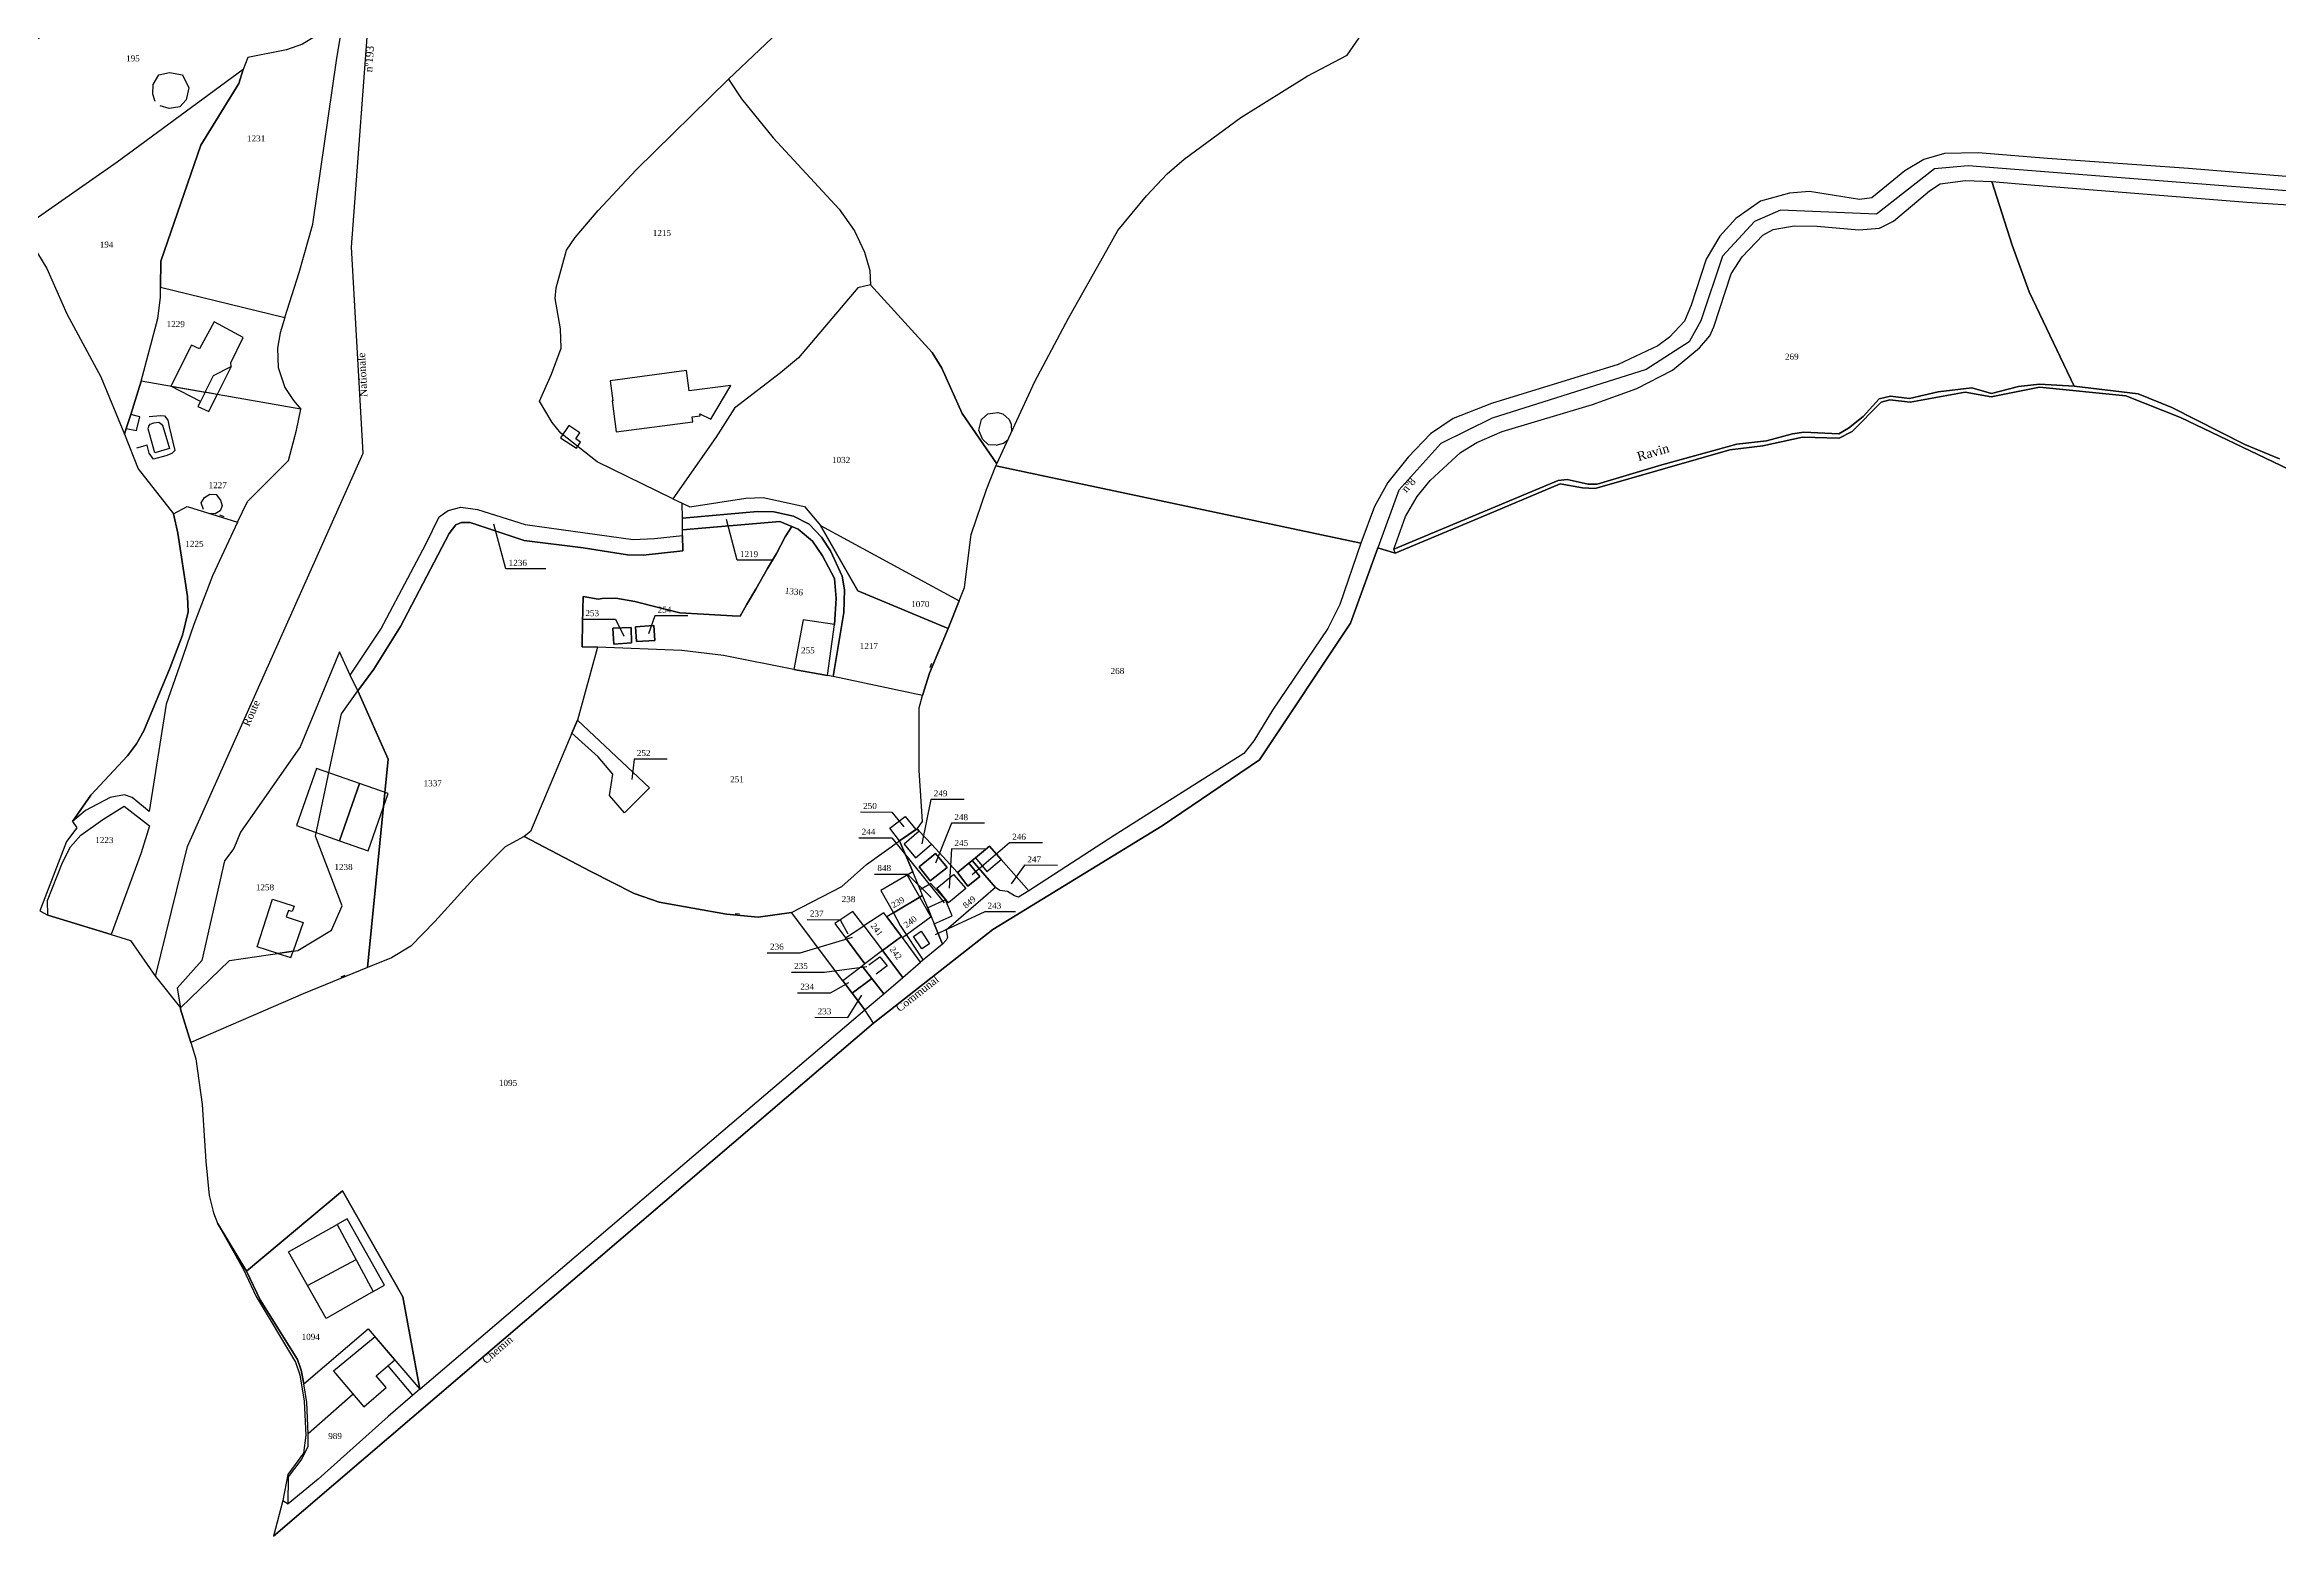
# Model space of a CAD drawing. Extents: x 1206804 to 1210977, y 6152742 to 6157901.
# Drawn here: x 1207982 to 1208721, y 6154764 to 6155257 of the extents above; entities that cross this region are included whole.
import ezdxf

# ---------------------------------------------------------------- set-up
doc = ezdxf.new("R2010")
doc.units = 0
doc.linetypes.add('CONTINU', pattern=[0])
doc.layers.get('0').update_dxf_attribs({"linetype": 'CONTINU'})
for name, color, linetype in [('1LIEUDIT', 7, 'CONTINU'), ('1PARCELLE', 7, 'CONTINU'), ('1SUBDSECT', 7, 'CONTINU'), ('1TRONFLUV', 7, 'CONTINU'), ('1TROUPARCELLE', 7, 'CONTINU'), ('1ZONCOMM', 7, 'CONTINU'), ('3BATIDUR', 7, 'CONTINU'), ('3BATILEGER', 7, 'CONTINU'), ('3CHEMIN', 7, 'CONTINU'), ('3FISCLINE', 7, 'CONTINUOUS'), ('3FLECHEPAR', 7, 'CONTINU'), ('3MURNONMI', 7, 'CONTINU'), ('3PARCELLETEX', 7, 'CONTINU'), ('3PISCINE', 7, 'CONTINUOUS'), ('3TOPOLINE', 7, 'CONTINU'), ('3TRONFLUVTEX', 7, 'CONTINU'), ('3ZONCOMMTEX', 7, 'CONTINU')]:
    doc.layers.add(name, color=color, linetype=linetype)
doc.styles.get("Standard").update_dxf_attribs({"font": 'Times New Roman'})

# ---------------------------------------------------------------- blocks, each defined once
blk = doc.blocks.new('MURNOMI')
blk.add_line((-0.75, 0.5), (0.75, 0.5))

msp = doc.modelspace()

# ---------------------------------------------------------------- linework, layer by layer
at = {"layer": '1LIEUDIT'}
for points in [[(1207978.28, 6155190.25), (1207982.94, 6155182.61), (1207989.59, 6155167.64), (1208000.77, 6155146.79), (1208008.6, 6155127.83), (1208013.1, 6155116.4), (1208024.79, 6155101.55), (1208026.23, 6155095.19), (1208029.43, 6155074.21), (1208029.66, 6155069.19), (1208027.75, 6155061.43), (1208023.64, 6155050.73), (1208015.01, 6155029.85), (1208012.52, 6155025.52), (1208009.62, 6155021.56), (1207997.44, 6155008.64), (1207991.36, 6154999.87), (1207992.88, 6154997.83), (1207989.42, 6154993.31), (1207980.63, 6154970.38), (1207983.28, 6154968.92), (1208004.2, 6154962.6), (1208010.52, 6154960.58), (1208018.87, 6154948.7), (1208027.05, 6154938.36), (1208027.12, 6154937.84), (1208030.54, 6154926.89), (1208032.14, 6154921.49), (1208034.23, 6154906.33), (1208035.5, 6154887.58), (1208036.55, 6154876.26), (1208037.95, 6154870.54), (1208039.27, 6154867.13), (1208047.86, 6154851.84), (1208052.08, 6154842.97), (1208065.13, 6154821.28), (1208066.57, 6154817.09), (1208067.95, 6154808.35), (1208068.56, 6154797.06), (1208067.77, 6154791.2), (1208062.52, 6154784.06), (1208060.92, 6154775.54), (1208057.79, 6154763.69), (1208088.37, 6154789.85), (1208209.95, 6154893.83), (1208256.11, 6154933.28), (1208253.19, 6154937.68), (1208253.19, 6154937.68), (1208249.03, 6154943.19), (1208245.98, 6154947.26), (1208228.99, 6154969.85), (1208245.64, 6154978.44), (1208253.76, 6154985.71), (1208264.63, 6154993.53), (1208270.46, 6154997.51), (1208272.28, 6154999.85), (1208271.19, 6155016.74), (1208271.17, 6155037.5), (1208272.24, 6155041.52), (1208274.57, 6155048.86), (1208280.73, 6155063.66), (1208284.42, 6155072.75), (1208286.19, 6155077.16), (1208288.36, 6155094.71), (1208293.47, 6155109.62), (1208296.55, 6155117.42), (1208296.84, 6155118.09), (1208309.39, 6155145.32), (1208320.49, 6155166.23), (1208333.14, 6155188.69), (1208336.85, 6155195.15), (1208346.33, 6155206.68), (1208353.15, 6155213.92), (1208358.78, 6155218.78), (1208377.49, 6155232.56), (1208399.34, 6155246.22), (1208412.56, 6155253.13), (1208429.98, 6155278.34)], [(1208731.43, 6155112.52), (1208687.99, 6155133.33), (1208669.87, 6155140.5), (1208641.4, 6155143.42), (1208625.36, 6155140.17), (1208616.82, 6155141.79), (1208598.62, 6155138.5), (1208591.92, 6155139.21), (1208589.01, 6155138.43), (1208579.51, 6155128.79), (1208575.12, 6155126.51), (1208563.08, 6155126.84), (1208549.91, 6155123.99), (1208539.07, 6155122.65), (1208494.51, 6155109.95), (1208490.33, 6155110.12), (1208482.93, 6155111.49), (1208456.83, 6155100.4), (1208428.43, 6155088.54), (1208422.74, 6155090.33), (1208413.66, 6155065.39), (1208383.64, 6155020.26), (1208351.47, 6154998.44), (1208295.51, 6154964.25), (1208256.11, 6154933.28), (1208253.19, 6154937.68), (1208253.19, 6154937.68), (1208249.03, 6154943.19), (1208245.98, 6154947.26), (1208228.99, 6154969.85), (1208245.64, 6154978.44), (1208253.76, 6154985.71), (1208264.63, 6154993.53), (1208270.46, 6154997.51), (1208272.28, 6154999.85), (1208271.19, 6155016.74), (1208271.17, 6155037.5), (1208272.24, 6155041.52), (1208274.57, 6155048.86), (1208280.73, 6155063.66), (1208284.42, 6155072.75), (1208286.19, 6155077.16), (1208288.36, 6155094.71), (1208293.47, 6155109.62), (1208296.55, 6155117.42), (1208296.84, 6155118.09), (1208309.39, 6155145.32), (1208320.49, 6155166.23), (1208333.14, 6155188.69), (1208336.85, 6155195.15), (1208346.33, 6155206.68), (1208353.15, 6155213.92), (1208358.78, 6155218.78), (1208377.49, 6155232.56), (1208399.34, 6155246.22), (1208412.56, 6155253.13), (1208429.98, 6155278.34)]]:
    msp.add_lwpolyline(points, dxfattribs=at)
at = {"layer": '1PARCELLE'}
for points in [[(1207958.59, 6155197.51), (1207934.67, 6155233.15), (1207955.87, 6155244.46), (1207981.29, 6155259.39), (1208031.99, 6155289.76), (1208044.87, 6155298.4), (1208048.54, 6155301.31), (1208061.27, 6155295.91), (1208067.81, 6155291.94), (1208074.14, 6155286.13), (1208077.29, 6155280.96), (1208079.97, 6155274.75), (1208081.32, 6155269.32), (1208081.27, 6155267.32), (1208073.15, 6155260.23), (1208067.43, 6155256.79), (1208062.09, 6155254.92), (1208049.32, 6155252.35), (1208047.8, 6155248.43), (1208006.16, 6155217.71), (1207973.28, 6155194.71), (1207967.7, 6155197.61), (1207964, 6155198.48), (1207958.59, 6155197.51)], [(1208081.27, 6155267.32), (1208073.15, 6155260.23), (1208067.43, 6155256.79), (1208062.09, 6155254.92), (1208049.32, 6155252.35), (1208047.8, 6155248.43), (1208046.32, 6155243.79), (1208033.84, 6155223.32), (1208020.6, 6155185.05), (1208020.52, 6155176.44), (1208061.62, 6155166.47), (1208066.25, 6155181.27), (1208070.84, 6155197.29), (1208078.61, 6155251.39), (1208081.27, 6155267.32)], [(1208047.8, 6155248.43), (1208006.16, 6155217.71), (1207973.28, 6155194.71), (1207975.85, 6155192.61), (1207978.28, 6155190.25), (1207982.94, 6155182.61), (1207989.59, 6155167.64), (1208000.77, 6155146.79), (1208008.6, 6155127.83), (1208009.15, 6155129.78), (1208010.64, 6155134.37), (1208014.13, 6155145.43), (1208019.64, 6155166.1), (1208020.44, 6155173.01), (1208020.52, 6155176.44), (1208020.6, 6155185.05), (1208033.84, 6155223.32), (1208046.32, 6155243.79), (1208047.8, 6155248.43)], [(1208255.13, 6155177.23), (1208250.92, 6155176.24), (1208231.25, 6155153.09), (1208225.36, 6155148.17), (1208210.1, 6155136.49), (1208203.96, 6155126.73), (1208189.73, 6155106.52), (1208164.74, 6155118.73), (1208152.72, 6155128.17), (1208149.91, 6155131.7), (1208145.74, 6155138.73), (1208149.71, 6155147.67), (1208152.88, 6155156.26), (1208152.7, 6155162.67), (1208150.91, 6155172.71), (1208151.2, 6155176.28), (1208154.65, 6155188.65), (1208157.52, 6155192.83), (1208165.12, 6155201.82), (1208177.64, 6155215.19), (1208208.16, 6155245.23), (1208212.51, 6155238.7), (1208222.98, 6155225.83), (1208244.79, 6155202.19), (1208249.83, 6155195.07), (1208253.11, 6155187.97), (1208254.82, 6155181.99), (1208255.13, 6155177.23)], [(1208652.84, 6155143.73), (1208641.32, 6155144.41), (1208634.47, 6155143.64), (1208625.55, 6155141.34), (1208618.95, 6155143.19), (1208607.91, 6155141.85), (1208598.37, 6155139.63), (1208592.07, 6155140.45), (1208588.38, 6155139.51), (1208583.09, 6155133.74), (1208578.25, 6155129.84), (1208575.06, 6155127.98), (1208563.49, 6155128.49), (1208559.79, 6155127.96), (1208551.12, 6155125.69), (1208541.39, 6155124.55), (1208516.6, 6155117.7), (1208495.17, 6155111.35), (1208492.22, 6155111.3), (1208485.24, 6155112.86), (1208482.32, 6155112.53), (1208428.06, 6155089.83), (1208431.91, 6155100.7), (1208435.69, 6155107.31), (1208440.04, 6155112.52), (1208449.99, 6155121.79), (1208455.43, 6155125.13), (1208463.79, 6155128.75), (1208493.71, 6155137.64), (1208508.36, 6155142.96), (1208520.05, 6155149.03), (1208529, 6155156.39), (1208532.4, 6155160.39), (1208533.77, 6155163.29), (1208539.44, 6155180.89), (1208543.09, 6155186.51), (1208549.92, 6155193.62), (1208553.34, 6155195.55), (1208560.29, 6155196.76), (1208567.87, 6155196.61), (1208581.63, 6155195.44), (1208588.49, 6155195.94), (1208593.15, 6155198.22), (1208605.06, 6155208.32), (1208608.54, 6155210.56), (1208616.89, 6155211.67), (1208625.58, 6155211.34), (1208632.3, 6155190.3), (1208637.93, 6155174.9), (1208652.84, 6155143.73)], [(1208020.52, 6155176.44), (1208061.62, 6155166.47), (1208060, 6155161.32), (1208059.2, 6155156.33), (1208059.42, 6155149.91), (1208061.54, 6155143.34), (1208064.38, 6155138.98), (1208066.87, 6155136.18), (1208014.13, 6155145.43), (1208019.64, 6155166.1), (1208020.44, 6155173.01), (1208020.52, 6155176.44)], [(1208284.42, 6155072.75), (1208286.19, 6155077.16), (1208288.36, 6155094.71), (1208293.47, 6155109.62), (1208296.55, 6155117.42), (1208296.84, 6155118.09), (1208285.33, 6155134.75), (1208278.67, 6155149.7), (1208275.48, 6155154.91), (1208255.13, 6155177.23), (1208250.92, 6155176.24), (1208231.25, 6155153.09), (1208225.36, 6155148.17), (1208210.1, 6155136.49), (1208203.96, 6155126.73), (1208189.73, 6155106.52), (1208192.89, 6155105.06), (1208195.41, 6155103.87), (1208213.92, 6155106.75), (1208219.62, 6155106.98), (1208233.26, 6155103.93), (1208238.58, 6155097.68), (1208284.42, 6155072.75)], [(1208024.79, 6155101.55), (1208029.29, 6155103.99), (1208045.91, 6155098.79), (1208049.24, 6155105.63), (1208062.74, 6155119.17), (1208065.37, 6155129.22), (1208066.87, 6155136.18), (1208014.13, 6155145.43), (1208010.64, 6155134.37), (1208009.15, 6155129.78), (1208008.6, 6155127.83), (1208013.1, 6155116.4), (1208024.79, 6155101.55)], [(1208287.61, 6154986.1), (1208283.89, 6154983), (1208275.19, 6154992.4), (1208271.21, 6154996.7), (1208270.46, 6154997.51), (1208272.28, 6154999.85), (1208271.19, 6155016.74), (1208271.17, 6155037.5), (1208272.24, 6155041.52), (1208274.57, 6155048.86), (1208280.73, 6155063.66), (1208284.42, 6155072.75), (1208286.19, 6155077.16), (1208288.36, 6155094.71), (1208293.47, 6155109.62), (1208296.55, 6155117.42), (1208417.16, 6155091.81), (1208410.19, 6155071.58), (1208406.24, 6155063.71), (1208387.95, 6155036.63), (1208381.73, 6155026.52), (1208378.46, 6155022.35), (1208335.64, 6154995.25), (1208307.36, 6154976.98), (1208298.24, 6154987.34), (1208294.36, 6154991.74), (1208289.73, 6154987.87), (1208288.66, 6154986.98), (1208287.61, 6154986.1)], [(1208024.79, 6155101.55), (1208029.29, 6155103.99), (1208045.91, 6155098.79), (1208037.7, 6155081.01), (1208031.53, 6155064.94), (1208026.75, 6155051.18), (1208022.38, 6155038.66), (1208016.78, 6155003.24), (1208011.15, 6155007.84), (1208008.58, 6155008.68), (1208003.87, 6155007.87), (1207995.73, 6155003.55), (1207991.36, 6154999.87), (1207997.44, 6155008.64), (1208009.62, 6155021.56), (1208012.52, 6155025.52), (1208015.01, 6155029.85), (1208023.64, 6155050.73), (1208027.75, 6155061.43), (1208029.66, 6155069.19), (1208029.43, 6155074.21), (1208026.23, 6155095.19), (1208024.79, 6155101.55)], [(1208085.69, 6155043.02), (1208083.15, 6155048.24), (1208093.3, 6155063.44), (1208108.18, 6155091.55), (1208112.57, 6155100.54), (1208115.59, 6155102.69), (1208119.75, 6155103.76), (1208125.25, 6155102.97), (1208140.93, 6155098.06), (1208176.64, 6155093.1), (1208183.75, 6155093.36), (1208192.98, 6155094.34), (1208193.13, 6155089.33), (1208179.96, 6155087.88), (1208174.78, 6155088.04), (1208160.19, 6155090.35), (1208140.65, 6155092.73), (1208122.8, 6155098.65), (1208119.98, 6155098.74), (1208118.1, 6155097.95), (1208115.82, 6155095.07), (1208099.81, 6155064.29), (1208090.94, 6155050.25), (1208085.69, 6155043.02)], [(1208280.73, 6155063.66), (1208274.57, 6155048.86), (1208272.24, 6155041.52), (1208242.71, 6155047.77), (1208246.32, 6155068.91), (1208246.54, 6155076.41), (1208245.73, 6155080.98), (1208241.84, 6155089.28), (1208238.9, 6155093.82), (1208234.81, 6155098.13), (1208229.63, 6155100.83), (1208223.12, 6155102.18), (1208217.75, 6155102.32), (1208192.98, 6155100.15), (1208192.89, 6155105.06), (1208195.41, 6155103.87), (1208213.92, 6155106.75), (1208219.62, 6155106.98), (1208233.26, 6155103.93), (1208238.58, 6155097.68), (1208250.87, 6155076.06), (1208280.73, 6155063.66)], [(1208243.23, 6155064.93), (1208243.76, 6155073.58), (1208243.18, 6155080.18), (1208239.28, 6155087.69), (1208235.97, 6155092.55), (1208231.15, 6155096.51), (1208229.14, 6155097.37), (1208225.16, 6155099.07), (1208192.98, 6155096.22), (1208192.98, 6155100.15), (1208217.75, 6155102.32), (1208223.12, 6155102.18), (1208229.63, 6155100.83), (1208234.81, 6155098.13), (1208238.9, 6155093.82), (1208241.84, 6155089.28), (1208245.73, 6155080.98), (1208246.54, 6155076.41), (1208246.32, 6155068.91), (1208242.71, 6155047.77), (1208240.88, 6155048.15), (1208243.23, 6155064.93)], [(1208095.7, 6155020.47), (1208085.69, 6155043.02), (1208090.94, 6155050.25), (1208099.81, 6155064.29), (1208115.82, 6155095.07), (1208118.1, 6155097.95), (1208119.98, 6155098.74), (1208122.8, 6155098.65), (1208140.65, 6155092.73), (1208160.19, 6155090.35), (1208174.78, 6155088.04), (1208179.96, 6155087.88), (1208193.13, 6155089.33), (1208192.98, 6155094.34), (1208192.98, 6155096.22), (1208225.16, 6155099.07), (1208229.14, 6155097.37), (1208226.88, 6155093.95), (1208224.05, 6155088.42), (1208221.09, 6155083.48), (1208217.24, 6155076.67), (1208214.14, 6155071.51), (1208212.03, 6155067.78), (1208209.39, 6155067.86), (1208199.96, 6155068.36), (1208192.12, 6155068.85), (1208184.6, 6155070.71), (1208177.18, 6155072.54), (1208170.98, 6155073.67), (1208166.39, 6155073.57), (1208165.07, 6155073.31), (1208160.16, 6155074.22), (1208159.95, 6155065.39), (1208159.79, 6155058.4), (1208159.78, 6155057.6), (1208164.89, 6155057.46), (1208158.23, 6155033.35), (1208156.35, 6155029.03), (1208142.7, 6154996.55), (1208140.67, 6154994.95), (1208134.4, 6154991.49), (1208124, 6154981), (1208111.09, 6154966.84), (1208103.24, 6154958.73), (1208096.79, 6154954.82), (1208088.87, 6154951.63), (1208095.7, 6155020.47)], [(1208206.54, 6155054.73), (1208192.79, 6155056.44), (1208164.89, 6155057.46), (1208159.78, 6155057.6), (1208159.79, 6155058.4), (1208159.95, 6155065.39), (1208160.16, 6155074.22), (1208165.07, 6155073.31), (1208166.39, 6155073.57), (1208170.98, 6155073.67), (1208177.18, 6155072.54), (1208184.6, 6155070.71), (1208192.12, 6155068.85), (1208199.96, 6155068.36), (1208209.39, 6155067.86), (1208212.03, 6155067.78), (1208214.14, 6155071.51), (1208217.24, 6155076.67), (1208221.09, 6155083.48), (1208224.05, 6155088.42), (1208226.88, 6155093.95), (1208229.14, 6155097.37), (1208231.15, 6155096.51), (1208235.97, 6155092.55), (1208239.28, 6155087.69), (1208243.18, 6155080.18), (1208243.76, 6155073.58), (1208243.23, 6155064.93), (1208232.86, 6155066.49), (1208229.79, 6155050.09), (1208206.54, 6155054.73)], [(1208284.42, 6155072.75), (1208280.73, 6155063.66), (1208250.87, 6155076.06), (1208238.58, 6155097.68), (1208284.42, 6155072.75)], [(1208243.23, 6155064.93), (1208232.86, 6155066.49), (1208229.79, 6155050.09), (1208240.88, 6155048.15), (1208243.23, 6155064.93)], [(1208176.07, 6155058.89), (1208175.99, 6155064.02), (1208169.93, 6155063.82), (1208170.26, 6155058.48), (1208176.07, 6155058.89)], [(1208183.81, 6155059.75), (1208183.48, 6155064.65), (1208177.44, 6155064.17), (1208177.76, 6155059.35), (1208183.81, 6155059.75)], [(1208085.69, 6155043.02), (1208083.15, 6155048.24), (1208079.59, 6155055.99), (1208066.68, 6155024.52), (1208046.87, 6154996.4), (1208044.71, 6154990.96), (1208041.66, 6154986.86), (1208034.14, 6154953.97), (1208025.98, 6154944.77), (1208027.05, 6154938.36), (1208043.3, 6154953.97), (1208065.85, 6154957.27), (1208077.02, 6154964.03), (1208080.51, 6154972.02), (1208071.72, 6154995.03), (1208076.81, 6155019.2), (1208080.3, 6155035.46), (1208085.69, 6155043.02)], [(1208228.99, 6154969.85), (1208245.64, 6154978.44), (1208253.76, 6154985.71), (1208264.63, 6154993.53), (1208261.51, 6154997.66), (1208266.51, 6155001.52), (1208270.09, 6154997.25), (1208270.46, 6154997.51), (1208272.28, 6154999.85), (1208271.19, 6155016.74), (1208271.17, 6155037.5), (1208272.24, 6155041.52), (1208242.71, 6155047.77), (1208240.88, 6155048.15), (1208229.79, 6155050.09), (1208206.54, 6155054.73), (1208192.79, 6155056.44), (1208164.89, 6155057.46), (1208158.23, 6155033.35), (1208182.06, 6155010.99), (1208173.78, 6155002.71), (1208168.85, 6155008.48), (1208169.98, 6155015.52), (1208165.05, 6155021.23), (1208156.35, 6155029.03), (1208142.7, 6154996.55), (1208140.67, 6154994.95), (1208162.7, 6154983.41), (1208177.04, 6154976.14), (1208185.24, 6154973.28), (1208207.51, 6154969.26), (1208218.02, 6154968.27), (1208228.99, 6154969.85)], [(1208085.69, 6155043.02), (1208095.7, 6155020.47), (1208088.87, 6154951.63), (1208067.67, 6154942.91), (1208030.54, 6154926.89), (1208027.12, 6154937.84), (1208027.05, 6154938.36), (1208043.3, 6154953.97), (1208065.85, 6154957.27), (1208077.02, 6154964.03), (1208080.51, 6154972.02), (1208071.72, 6154995.03), (1208076.81, 6155019.2), (1208080.3, 6155035.46), (1208085.69, 6155043.02)], [(1208156.35, 6155029.03), (1208158.23, 6155033.35), (1208182.06, 6155010.99), (1208173.78, 6155002.71), (1208168.85, 6155008.48), (1208169.98, 6155015.52), (1208165.05, 6155021.23), (1208156.35, 6155029.03)], [(1207983.28, 6154968.92), (1207983.15, 6154973.74), (1207988.09, 6154986.29), (1207990.72, 6154991.56), (1207994.16, 6154995.32), (1208001.44, 6155000.6), (1208008.52, 6155005), (1208016.8, 6154998.44), (1208014.15, 6154989.54), (1208004.2, 6154962.6), (1207983.28, 6154968.92)], [(1208264.63, 6154993.53), (1208261.51, 6154997.66), (1208266.51, 6155001.52), (1208270.09, 6154997.25), (1208264.63, 6154993.53)], [(1208106.15, 6154812.32), (1208190.74, 6154884.48), (1208253.19, 6154937.68), (1208249.03, 6154943.19), (1208245.98, 6154947.26), (1208228.99, 6154969.85), (1208218.02, 6154968.27), (1208207.51, 6154969.26), (1208185.24, 6154973.28), (1208177.04, 6154976.14), (1208162.7, 6154983.41), (1208140.67, 6154994.95), (1208134.4, 6154991.49), (1208124, 6154981), (1208111.09, 6154966.84), (1208103.24, 6154958.73), (1208096.79, 6154954.82), (1208088.87, 6154951.63), (1208067.67, 6154942.91), (1208030.54, 6154926.89), (1208032.14, 6154921.49), (1208034.23, 6154906.33), (1208035.5, 6154887.58), (1208036.55, 6154876.26), (1208037.95, 6154870.54), (1208039.27, 6154867.13), (1208048.91, 6154851.28), (1208080.67, 6154877.84), (1208100.54, 6154842.8), (1208106.15, 6154812.32)], [(1208246.86, 6154961.44), (1208253.26, 6154952.85), (1208252.34, 6154952.13), (1208245.98, 6154947.26), (1208228.99, 6154969.85), (1208245.64, 6154978.44), (1208253.76, 6154985.71), (1208264.63, 6154993.53), (1208269.08, 6154983.21), (1208258.49, 6154977.04), (1208262.72, 6154969.73), (1208260.53, 6154968.42), (1208259.49, 6154969.71), (1208252.87, 6154965.38), (1208249.27, 6154970.14), (1208243.33, 6154966.18), (1208246.86, 6154961.44)], [(1208276.16, 6154966.06), (1208282.1, 6154968.76), (1208279.82, 6154973.99), (1208275.05, 6154979.44), (1208271.47, 6154977.41), (1208269.08, 6154983.21), (1208264.63, 6154993.53), (1208270.09, 6154997.25), (1208270.46, 6154997.51), (1208271.21, 6154996.7), (1208266.18, 6154992.44), (1208269.94, 6154987.93), (1208275.19, 6154992.4), (1208283.89, 6154983), (1208287.26, 6154978.52), (1208291.2, 6154981.71), (1208287.61, 6154986.1), (1208288.66, 6154986.98), (1208296.44, 6154978.05), (1208280.05, 6154963.98), (1208280.52, 6154961.54), (1208280.13, 6154960.63), (1208278.85, 6154959.39), (1208276.16, 6154966.06)], [(1208271.21, 6154996.7), (1208266.18, 6154992.44), (1208269.94, 6154987.93), (1208275.19, 6154992.4), (1208271.21, 6154996.7)], [(1208288.66, 6154986.98), (1208289.73, 6154987.87), (1208294.36, 6154991.74), (1208298.24, 6154987.34), (1208307.36, 6154976.98), (1208303.94, 6154974.85), (1208302.64, 6154975.29), (1208300.37, 6154976.75), (1208297.85, 6154977.13), (1208296.44, 6154978.05), (1208288.66, 6154986.98)], [(1208280.43, 6154984.72), (1208276.56, 6154989.32), (1208271.17, 6154984.87), (1208274.84, 6154980.32), (1208280.43, 6154984.72)], [(1208287.61, 6154986.1), (1208291.2, 6154981.71), (1208287.26, 6154978.52), (1208283.89, 6154983), (1208287.61, 6154986.1)], [(1208262.72, 6154969.73), (1208272.27, 6154975.48), (1208271.47, 6154977.41), (1208269.08, 6154983.21), (1208258.49, 6154977.04), (1208262.72, 6154969.73)], [(1208274.01, 6154971.35), (1208272.27, 6154975.48), (1208271.47, 6154977.41), (1208275.05, 6154979.44), (1208279.82, 6154973.99), (1208274.01, 6154971.35)], [(1208277.06, 6154977.91), (1208282.55, 6154982.42), (1208286.57, 6154977.7), (1208280.84, 6154973.03), (1208277.06, 6154977.91)], [(1208246.86, 6154961.44), (1208252.87, 6154965.38), (1208249.27, 6154970.14), (1208243.33, 6154966.18), (1208246.86, 6154961.44)], [(1208252.87, 6154965.38), (1208259.05, 6154957.21), (1208265.3, 6154961.9), (1208260.53, 6154968.42), (1208259.49, 6154969.71), (1208252.87, 6154965.38)], [(1208265.66, 6154961.51), (1208275.18, 6154968.55), (1208274.01, 6154971.35), (1208272.27, 6154975.48), (1208262.72, 6154969.73), (1208260.53, 6154968.42), (1208265.3, 6154961.9), (1208265.66, 6154961.51)], [(1208275.18, 6154968.55), (1208276.16, 6154966.06), (1208282.1, 6154968.76), (1208279.82, 6154973.99), (1208274.01, 6154971.35), (1208275.18, 6154968.55)], [(1208246.86, 6154961.44), (1208252.87, 6154965.38), (1208259.05, 6154957.21), (1208253.26, 6154952.85), (1208246.86, 6154961.44)], [(1208259.05, 6154957.21), (1208265.74, 6154948.35), (1208271.66, 6154953.36), (1208265.66, 6154961.51), (1208265.3, 6154961.9), (1208259.05, 6154957.21)], [(1208271.66, 6154953.36), (1208265.66, 6154961.51), (1208275.18, 6154968.55), (1208276.16, 6154966.06), (1208278.85, 6154959.39), (1208271.66, 6154953.36)], [(1208259.05, 6154957.21), (1208253.26, 6154952.85), (1208252.34, 6154952.13), (1208255.56, 6154948.05), (1208259.51, 6154942.99), (1208265.74, 6154948.35), (1208259.05, 6154957.21)], [(1208252.34, 6154952.13), (1208245.98, 6154947.26), (1208249.03, 6154943.19), (1208255.56, 6154948.05), (1208252.34, 6154952.13)], [(1208259.51, 6154942.99), (1208255.56, 6154948.05), (1208249.03, 6154943.19), (1208253.19, 6154937.68), (1208259.51, 6154942.99)], [(1208067.9, 6154814.06), (1208089.13, 6154832.26), (1208106.15, 6154812.32), (1208100.54, 6154842.8), (1208080.67, 6154877.84), (1208048.91, 6154851.28), (1208053.47, 6154841.78), (1208065.77, 6154822.16), (1208066.94, 6154818.59), (1208067.9, 6154814.06)], [(1208067.9, 6154814.06), (1208089.13, 6154832.26), (1208106.15, 6154812.32), (1208095.72, 6154803.33), (1208072.55, 6154782.57), (1208062.68, 6154774.46), (1208062.79, 6154783.33), (1208067, 6154788.89), (1208069.3, 6154793.42), (1208069.3, 6154797.59), (1208068.87, 6154807.86), (1208067.9, 6154814.06)]]:
    msp.add_lwpolyline(points, close=True, dxfattribs=at)
for points in [[(1208238.91, 6155274.33), (1208208.16, 6155245.23), (1208212.51, 6155238.7), (1208222.98, 6155225.83), (1208244.79, 6155202.19), (1208249.83, 6155195.07), (1208253.11, 6155187.97), (1208254.82, 6155181.99), (1208255.13, 6155177.23), (1208255.13, 6155177.23), (1208275.48, 6155154.91), (1208278.67, 6155149.7), (1208285.33, 6155134.75), (1208296.84, 6155118.09), (1208309.39, 6155145.32), (1208320.49, 6155166.23), (1208333.14, 6155188.69), (1208336.85, 6155195.15), (1208346.33, 6155206.68), (1208353.15, 6155213.92), (1208358.78, 6155218.78), (1208377.49, 6155232.56), (1208399.34, 6155246.22), (1208412.56, 6155253.13), (1208429.98, 6155278.34)], [(1208729.63, 6155212.46), (1208690.6, 6155215.69), (1208643.97, 6155219.02), (1208621.07, 6155220.87), (1208609.98, 6155220.63), (1208603.15, 6155218.59), (1208596.82, 6155214.86), (1208585.91, 6155205.96), (1208581.93, 6155205.41), (1208565.36, 6155208.01), (1208558.76, 6155207.52), (1208549.15, 6155204.87), (1208540.98, 6155199.13), (1208535.68, 6155193.27), (1208531.16, 6155185.73), (1208526.3, 6155170.45), (1208524.08, 6155165.18), (1208519.08, 6155159.98), (1208515.22, 6155157.05), (1208502.18, 6155150.91), (1208460.28, 6155138.04), (1208447.61, 6155133.02), (1208440.08, 6155128), (1208432.78, 6155120.27), (1208426.01, 6155111.9), (1208421.63, 6155104), (1208417.16, 6155091.81), (1208417.16, 6155091.81), (1208296.55, 6155117.42), (1208296.84, 6155118.09), (1208309.39, 6155145.32), (1208320.49, 6155166.23), (1208333.14, 6155188.69), (1208336.85, 6155195.15), (1208346.33, 6155206.68), (1208353.15, 6155213.92), (1208358.78, 6155218.78), (1208377.49, 6155232.56), (1208399.34, 6155246.22), (1208412.56, 6155253.13), (1208429.98, 6155278.34)], [(1208720.68, 6155119.69), (1208709.18, 6155124.47), (1208685.1, 6155136.74), (1208673.96, 6155141.24), (1208652.84, 6155143.73), (1208652.84, 6155143.73), (1208637.93, 6155174.9), (1208632.3, 6155190.3), (1208625.58, 6155211.34), (1208638.46, 6155210.22), (1208709.89, 6155204.55), (1208747.88, 6155202.07)]]:
    msp.add_lwpolyline(points, dxfattribs=at)
at = {"layer": '1SUBDSECT'}
msp.add_lwpolyline([(1207978.28, 6155190.25), (1207982.94, 6155182.61), (1207989.59, 6155167.64), (1208000.77, 6155146.79), (1208008.6, 6155127.83), (1208013.1, 6155116.4), (1208024.79, 6155101.55), (1208026.23, 6155095.19), (1208029.43, 6155074.21), (1208029.66, 6155069.19), (1208027.75, 6155061.43), (1208023.64, 6155050.73), (1208015.01, 6155029.85), (1208012.52, 6155025.52), (1208009.62, 6155021.56), (1207997.44, 6155008.64), (1207991.36, 6154999.87), (1207992.88, 6154997.83), (1207989.42, 6154993.31), (1207980.63, 6154970.38), (1207983.28, 6154968.92), (1208004.2, 6154962.6), (1208010.52, 6154960.58), (1208018.87, 6154948.7), (1208027.05, 6154938.36), (1208027.12, 6154937.84), (1208030.54, 6154926.89), (1208032.14, 6154921.49), (1208034.23, 6154906.33), (1208035.5, 6154887.58), (1208036.55, 6154876.26), (1208037.95, 6154870.54), (1208039.27, 6154867.13), (1208047.86, 6154851.84), (1208052.08, 6154842.97), (1208065.13, 6154821.28), (1208066.57, 6154817.09), (1208067.95, 6154808.35), (1208068.56, 6154797.06), (1208067.77, 6154791.2), (1208062.52, 6154784.06), (1208060.92, 6154775.54), (1208057.79, 6154763.69), (1208088.37, 6154789.85), (1208209.95, 6154893.83), (1208256.11, 6154933.28), (1208295.51, 6154964.25), (1208351.47, 6154998.44), (1208383.64, 6155020.26), (1208413.66, 6155065.39), (1208422.74, 6155090.33), (1208428.43, 6155088.54), (1208456.83, 6155100.4), (1208482.93, 6155111.49), (1208490.33, 6155110.12), (1208494.51, 6155109.95), (1208539.07, 6155122.65), (1208549.91, 6155123.99), (1208563.08, 6155126.84), (1208575.12, 6155126.51), (1208579.51, 6155128.79), (1208589.01, 6155138.43), (1208591.92, 6155139.21), (1208598.62, 6155138.5), (1208616.82, 6155141.79), (1208625.36, 6155140.17), (1208641.4, 6155143.42), (1208669.87, 6155140.5), (1208687.99, 6155133.33), (1208731.43, 6155112.52)], dxfattribs=at)
at = {"layer": '1TRONFLUV'}
msp.add_lwpolyline([(1208731.43, 6155112.52), (1208687.99, 6155133.33), (1208669.87, 6155140.5), (1208641.4, 6155143.42), (1208625.36, 6155140.17), (1208616.82, 6155141.79), (1208598.62, 6155138.5), (1208591.92, 6155139.21), (1208589.01, 6155138.43), (1208579.51, 6155128.79), (1208575.12, 6155126.51), (1208563.08, 6155126.84), (1208549.91, 6155123.99), (1208539.07, 6155122.65), (1208494.51, 6155109.95), (1208490.33, 6155110.12), (1208482.93, 6155111.49), (1208456.83, 6155100.4), (1208428.43, 6155088.54), (1208428.06, 6155089.83), (1208428.06, 6155089.83), (1208482.32, 6155112.53), (1208485.24, 6155112.86), (1208492.22, 6155111.3), (1208495.17, 6155111.35), (1208516.6, 6155117.7), (1208541.39, 6155124.55), (1208551.12, 6155125.69), (1208559.79, 6155127.96), (1208563.49, 6155128.49), (1208575.06, 6155127.98), (1208578.25, 6155129.84), (1208583.09, 6155133.74), (1208588.38, 6155139.51), (1208592.07, 6155140.45), (1208598.37, 6155139.63), (1208607.91, 6155141.85), (1208618.95, 6155143.19), (1208625.55, 6155141.34), (1208634.47, 6155143.64), (1208641.32, 6155144.41), (1208652.84, 6155143.73), (1208673.96, 6155141.24), (1208685.1, 6155136.74), (1208709.18, 6155124.47), (1208720.68, 6155119.69)], dxfattribs=at)
msp.add_lwpolyline([(1208048.91, 6154851.28), (1208039.27, 6154867.13), (1208047.86, 6154851.84), (1208052.08, 6154842.97), (1208065.13, 6154821.28), (1208066.57, 6154817.09), (1208067.95, 6154808.35), (1208068.56, 6154797.06), (1208067.77, 6154791.2), (1208062.52, 6154784.06), (1208060.92, 6154775.54), (1208062.68, 6154774.46), (1208062.79, 6154783.33), (1208067, 6154788.89), (1208069.3, 6154793.42), (1208069.3, 6154797.59), (1208068.87, 6154807.86), (1208067.9, 6154814.06), (1208066.94, 6154818.59), (1208065.77, 6154822.16), (1208053.47, 6154841.78), (1208048.91, 6154851.28)], close=True, dxfattribs=at)
at = {"layer": '1TROUPARCELLE'}
for points in [[(1208169.93, 6155063.82), (1208175.99, 6155064.02), (1208176.07, 6155058.89), (1208170.26, 6155058.48), (1208169.93, 6155063.82)], [(1208177.44, 6155064.17), (1208183.48, 6155064.65), (1208183.81, 6155059.75), (1208177.76, 6155059.35), (1208177.44, 6155064.17)], [(1208271.17, 6154984.87), (1208276.56, 6154989.32), (1208280.43, 6154984.72), (1208274.84, 6154980.32), (1208271.17, 6154984.87)], [(1208277.06, 6154977.91), (1208282.55, 6154982.42), (1208286.57, 6154977.7), (1208280.84, 6154973.03), (1208277.06, 6154977.91)]]:
    msp.add_lwpolyline(points, close=True, dxfattribs=at)
at = {"layer": '1ZONCOMM'}
for points in [[(1208018.87, 6154948.7), (1208029.4, 6154991.58), (1208087.44, 6155121.64), (1208083.56, 6155189.65), (1208089.9, 6155273.94), (1208080.07, 6155292.96), (1208064.9, 6155301.87), (1208023.87, 6155313.59), (1208006.71, 6155325.39), (1207999.95, 6155338.51), (1207999.71, 6155353.4), (1208008.56, 6155370.82), (1208054.5, 6155428.62), (1208131.36, 6155472.15), (1208142.35, 6155486.84), (1208142.19, 6155506.8), (1208122.12, 6155619.51), (1208110.64, 6155637.86), (1208077.36, 6155664.74), (1208070.71, 6155676.66), (1208072.2, 6155696.11)], [(1208803.06, 6155201.95), (1208617.77, 6155216.56), (1208606.71, 6155215.58), (1208587.52, 6155200.61), (1208555.78, 6155201.89), (1208547.22, 6155198.17), (1208536.63, 6155186.67), (1208529.49, 6155165.29), (1208525.59, 6155158.37), (1208511.44, 6155149.26), (1208460.46, 6155133.11), (1208443.52, 6155124.77), (1208429.67, 6155109.37), (1208422.74, 6155090.33), (1208413.66, 6155065.39), (1208383.64, 6155020.26), (1208351.47, 6154998.44), (1208295.51, 6154964.25), (1208256.11, 6154933.28), (1208209.95, 6154893.83), (1208088.37, 6154789.85), (1208057.79, 6154763.69)]]:
    msp.add_lwpolyline(points, dxfattribs=at)
at = {"layer": '3BATIDUR'}
for points in [[(1208035.21, 6155141.74), (1208037.95, 6155147.26), (1208043.86, 6155150.22), (1208043.75, 6155151.48), (1208047.83, 6155159.85), (1208038.19, 6155164.95), (1208033.35, 6155156.11), (1208030.72, 6155157.33), (1208023.88, 6155143.72), (1208035.21, 6155141.74)], [(1208169.99, 6155138.92), (1208169.76, 6155138.88), (1208171.06, 6155128.66), (1208191.31, 6155131.32), (1208196.41, 6155131.99), (1208196.21, 6155133.55), (1208198.78, 6155133.89), (1208198.68, 6155134.6), (1208202.32, 6155132.79), (1208208.95, 6155143.99), (1208195.17, 6155142.18), (1208194.29, 6155148.86), (1208169.11, 6155145.55), (1208169.99, 6155138.92)], [(1208023.88, 6155143.72), (1208035.21, 6155141.74), (1208033.66, 6155138.62), (1208023.88, 6155143.72)], [(1208010.64, 6155134.37), (1208009.15, 6155129.78), (1208012.6, 6155129.08), (1208013.68, 6155133.64), (1208010.64, 6155134.37)], [(1208159.22, 6155125.28), (1208157.71, 6155126.28), (1208159.08, 6155128.34), (1208155.41, 6155130.77), (1208152.71, 6155126.69), (1208157.89, 6155123.25), (1208159.22, 6155125.28)], [(1208086.24, 6155012.47), (1208071.98, 6155017.45), (1208065.37, 6154998.54), (1208079.64, 6154993.55), (1208086.24, 6155012.47)], [(1208059.25, 6154956.3), (1208052.38, 6154958.48), (1208057.53, 6154974.18), (1208064.64, 6154971.92), (1208063.97, 6154970.11), (1208062.76, 6154970.51), (1208062.06, 6154968.39), (1208067.64, 6154966.5), (1208064.33, 6154957.04), (1208059.25, 6154956.3)], [(1208269.26, 6154961.9), (1208271.84, 6154963.68), (1208274.57, 6154959.49), (1208272.09, 6154957.81), (1208269.26, 6154961.9)], [(1208059.25, 6154956.3), (1208063.59, 6154954.92), (1208064.33, 6154957.04), (1208059.25, 6154956.3)], [(1208090.81, 6154844.63), (1208075.21, 6154835.71), (1208062.82, 6154857.65), (1208078.87, 6154866.73), (1208090.81, 6154844.63)], [(1208091.4, 6154829.6), (1208077.66, 6154818.25), (1208087.7, 6154806.5), (1208095.04, 6154812.91), (1208091.75, 6154816.69), (1208097.89, 6154821.99), (1208091.4, 6154829.6)]]:
    msp.add_lwpolyline(points, close=True, dxfattribs=at)
at = {"layer": '3BATILEGER'}
for points in [[(1208035.21, 6155141.74), (1208037.95, 6155147.26), (1208043.86, 6155150.22), (1208039.26, 6155141.03), (1208035.21, 6155141.74)], [(1208035.21, 6155141.74), (1208033.66, 6155138.62), (1208032.85, 6155136.99), (1208036.42, 6155135.34), (1208039.26, 6155141.03), (1208035.21, 6155141.74)], [(1208086.24, 6155012.47), (1208079.64, 6154993.55), (1208089.09, 6154990.25), (1208095.7, 6155009.17), (1208086.24, 6155012.47)], [(1208090.81, 6154844.63), (1208094.46, 6154846.72), (1208082.2, 6154868.61), (1208078.87, 6154866.73), (1208090.81, 6154844.63)]]:
    msp.add_lwpolyline(points, close=True, dxfattribs=at)
at = {"layer": '3CHEMIN'}
for points in [[(1208267.23, 6154982.13), (1208275.03, 6154968.43)], [(1208262.72, 6154969.73), (1208264.91, 6154965.56), (1208272.45, 6154954.03)], [(1208095.62, 6154820.02), (1208103.8, 6154810.28)], [(1208084.17, 6154810.62), (1208069.3, 6154797.59)]]:
    msp.add_lwpolyline(points, dxfattribs=at)
at = {"layer": '3FISCLINE'}
for points in [[(1208018.72, 6155237.81), (1208017.92, 6155240.23), (1208018.05, 6155243.47), (1208019.91, 6155246.64), (1208023.48, 6155247.42), (1208027.71, 6155246.64), (1208029.89, 6155242.33), (1208029.02, 6155238.37), (1208026.92, 6155235.99), (1208023.39, 6155235.45), (1208020.4, 6155236.4)], [(1208296.61, 6155124.22), (1208294.06, 6155124.4), (1208292.05, 6155126.19), (1208290.86, 6155129.24), (1208291.75, 6155132.77), (1208293.84, 6155134.56), (1208297.19, 6155135.03), (1208298.83, 6155134.56), (1208300.91, 6155132.74), (1208301.6, 6155131.14), (1208301.7, 6155128.62)], [(1208296.61, 6155124.22), (1208299.07, 6155124.91)], [(1208299.07, 6155124.91), (1208300.55, 6155126.14)], [(1208034.74, 6155102.93), (1208033.94, 6155105.19), (1208034.99, 6155107), (1208036.81, 6155108.1), (1208038.9, 6155107.89), (1208040.35, 6155106.12), (1208040.82, 6155104.24), (1208040.23, 6155102.53), (1208038.56, 6155101.6), (1208036.62, 6155101.69)], [(1208289.73, 6154987.87), (1208293.53, 6154983.42), (1208298.24, 6154987.34)], [(1208254.52, 6154952.52), (1208258.16, 6154955.2), (1208260.55, 6154952.17), (1208257.01, 6154949.44)], [(1208069.1, 6154846.52), (1208085.14, 6154855.12)]]:
    msp.add_lwpolyline(points, dxfattribs=at)
at = {"layer": '3FLECHEPAR'}
for points in [[(1208147.83, 6155083.33), (1208134.58, 6155083.35), (1208130.6, 6155098.1)], [(1208223.08, 6155086.23), (1208211.01, 6155086.25), (1208207.56, 6155099.69)], [(1208159.96, 6155066.74), (1208170.87, 6155066.72), (1208173.58, 6155061.13)], [(1208194.77, 6155067.83), (1208183.85, 6155067.85), (1208181.69, 6155061.85)], [(1208187.87, 6155020.48), (1208176.96, 6155020.51), (1208176.23, 6155013.74)], [(1208285.99, 6155007.18), (1208275.07, 6155007.2), (1208272.02, 6154992.55)], [(1208251.74, 6155003.03), (1208262.09, 6155003.01), (1208266.05, 6154998.09)], [(1208292.78, 6154999.31), (1208281.87, 6154999.33), (1208276.56, 6154986.16)], [(1208251.23, 6154994.49), (1208262.15, 6154994.47), (1208279.38, 6154972.97)], [(1208311.92, 6154992.82), (1208301.01, 6154992.84), (1208288.73, 6154982.31)], [(1208292.82, 6154990.79), (1208281.9, 6154990.81), (1208281.03, 6154977.81)], [(1208316.93, 6154985.4), (1208306.01, 6154985.42), (1208301.56, 6154979.31)], [(1208256.44, 6154982.51), (1208267.36, 6154982.49), (1208275.08, 6154974.74)], [(1208302.97, 6154970.04), (1208292.84, 6154970.06), (1208276.47, 6154962.48)], [(1208220.98, 6154956.52), (1208231.9, 6154956.5), (1208249.12, 6154961.66)], [(1208234.12, 6154967.47), (1208245.04, 6154967.45), (1208247.61, 6154962.81)], [(1208228.94, 6154950.15), (1208239.86, 6154950.12), (1208253.83, 6154952)], [(1208231, 6154943.28), (1208241.92, 6154943.26), (1208247.94, 6154946.65)], [(1208236.7, 6154935.18), (1208247.62, 6154935.16), (1208252.26, 6154942.49)]]:
    msp.add_lwpolyline(points, dxfattribs=at)
at = {"layer": '3PISCINE'}
msp.add_lwpolyline([(1208018.62, 6155121.76), (1208016.44, 6155129.63), (1208016.62, 6155130.53), (1208017.11, 6155131.16), (1208018.27, 6155131.66), (1208019.93, 6155131.89), (1208020.8, 6155131.21), (1208021.28, 6155130.53), (1208023.42, 6155123.09), (1208018.62, 6155121.76)], close=True, dxfattribs=at)
at = {"layer": '3TOPOLINE'}
msp.add_lwpolyline([(1208016.7, 6155133.72), (1208020.52, 6155134.09), (1208021.83, 6155133.89), (1208022.96, 6155132.45), (1208023.39, 6155130.31), (1208025.18, 6155122.46), (1208024.21, 6155121.46), (1208022.21, 6155120.68), (1208018.14, 6155119.67), (1208016.71, 6155121.63), (1208016.03, 6155124.26), (1208012.57, 6155123.22)], dxfattribs=at)

# ---------------------------------------------------------------- block references
at = {"layer": '3MURNONMI'}
for p, rotation in [((1208040.54, 6155100.47), 342.7), ((1208275.57, 6155051.3), 67.5), ((1208211.04, 6154968.92), 354.7), ((1208081.04, 6154948.41), 22.4)]:
    msp.add_blockref('MURNOMI', p, dxfattribs=dict(at, rotation=rotation))

# ---------------------------------------------------------------- texts
at = {"layer": '3PARCELLETEX'}
for s, p in [('195', (1208009.12, 6155251.05)), ('1231', (1208049.07, 6155224.62)), ('194', (1208000.4, 6155189.52)), ('1215', (1208183.14, 6155193.37)), ('1229', (1208022.5, 6155163.25)), ('269', (1208557.24, 6155152.49)), ('1032', (1208242.37, 6155118.37)), ('1227', (1208036.36, 6155110.03)), ('1225', (1208028.69, 6155090.62)), ('1219', (1208211.93, 6155087.25)), ('1236', (1208135.53, 6155084.35)), ('1070', (1208268.52, 6155070.73)), ('253', (1208160.88, 6155067.74)), ('254', (1208184.76, 6155068.85)), ('1217', (1208251.52, 6155056.89)), ('255', (1208232.13, 6155055.47)), ('268', (1208334.42, 6155048.64)), ('252', (1208177.88, 6155021.51)), ('251', (1208208.7, 6155012.86)), ('250', (1208252.66, 6155004.03)), ('249', (1208275.99, 6155008.2)), ('248', (1208282.79, 6155000.33)), ('1223', (1207998.92, 6154992.75)), ('244', (1208252.16, 6154995.49)), ('245', (1208282.82, 6154991.81)), ('246', (1208301.92, 6154993.84)), ('1238', (1208077.94, 6154983.86)), ('848', (1208257.36, 6154983.51)), ('247', (1208306.93, 6154986.42)), ('1258', (1208051.99, 6154977.16)), ('237', (1208235.05, 6154968.47)), ('238', (1208245.57, 6154973.24)), ('243', (1208293.76, 6154971.06)), ('236', (1208221.9, 6154957.52)), ('235', (1208229.85, 6154951.15)), ('234', (1208231.92, 6154944.28)), ('233', (1208237.62, 6154936.18)), ('1095', (1208132.3, 6154912.52)), ('1094', (1208067.11, 6154828.61)), ('989', (1208075.9, 6154795.83))]:
    msp.add_text(s, height=2, dxfattribs=at).set_placement(p)
for s, rotation, p in [('1336', 353.9, (1208226.68, 6155075.19)), ('1337', 360, (1208107.42, 6155011.54)), ('239', 30.1, (1208262.66, 6154971.17)), ('849', 40.6, (1208286.64, 6154971)), ('241', 306.4, (1208255.02, 6154965.41)), ('240', 36.5, (1208266.99, 6154964.6)), ('242', 306.6, (1208261.28, 6154957.61))]:
    msp.add_text(s, height=2, rotation=rotation, dxfattribs=at).set_placement(p)
at = {"layer": '3TRONFLUVTEX'}
msp.add_text('Ravin', height=3, rotation=16.3, dxfattribs=at).set_placement((1208508.89, 6155118.95))
at = {"layer": '3ZONCOMMTEX'}
for s, rotation, p in [('nº193', 85.8, (1208090.41, 6155247.39)), ('Nationale', 93.2, (1208088.88, 6155140.21)), ('nº8', 48, (1208432.15, 6155108.39)), ('Route', 65.9, (1208049.76, 6155031.07)), ('Communal', 38.1, (1208264.73, 6154936.86)), ('Chemin', 40.6, (1208128.08, 6154820.52))]:
    msp.add_text(s, height=2.5, rotation=rotation, dxfattribs=at).set_placement(p)

doc.saveas('drawing.dxf')
